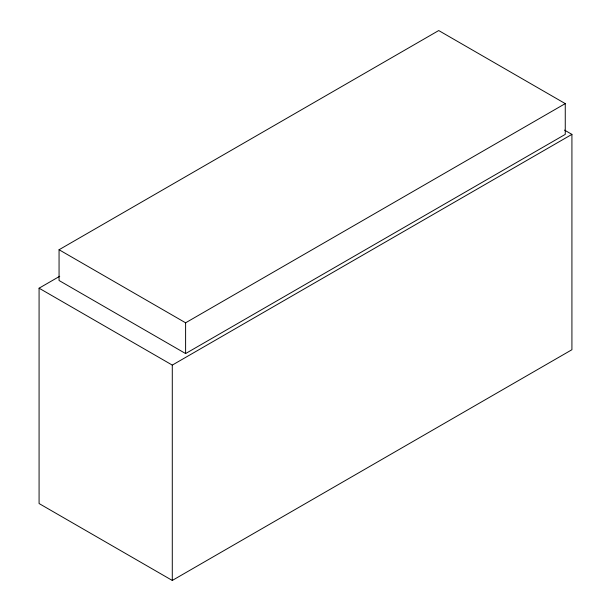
<?xml version="1.0" encoding="UTF-8"?>
<svg xmlns="http://www.w3.org/2000/svg" width="611" height="611" viewBox="0 0 611 611"><rect width="100%" height="100%" fill="white"/><g stroke="black" fill="none" stroke-linecap="round" stroke-linejoin="round"><path stroke-width="0.92" d="M59.061 249.739L438.713 30.55L565.259 103.61L565.259 134.374L185.607 353.563L59.061 280.502L59.061 249.739L185.607 322.799L565.259 103.61M564.518 130.105L571.919 134.374L571.919 349.721L172.287 580.45L39.081 503.54L39.081 288.193L59.718 276.279M39.081 288.193L172.287 365.103L571.919 134.374M185.607 322.799L185.607 353.563M172.287 365.103L172.287 580.45"/></g></svg>
